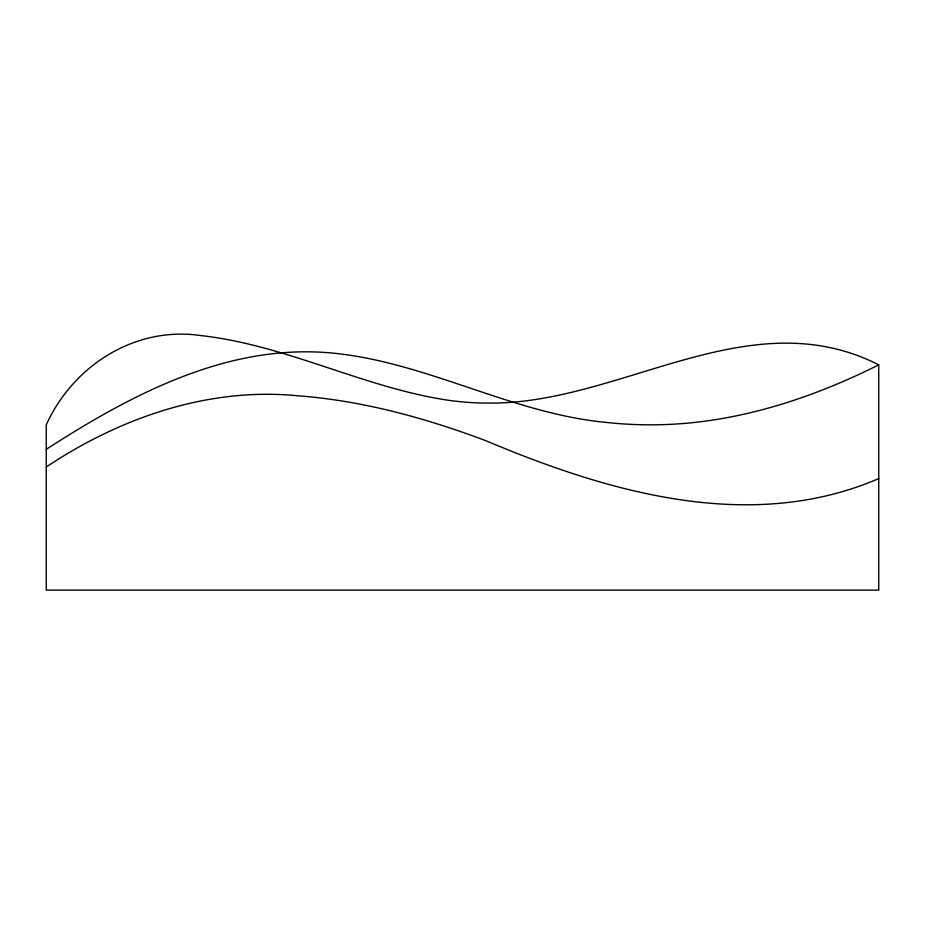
<?xml version="1.0" encoding="UTF-8"?>
<svg xmlns="http://www.w3.org/2000/svg" width="925" height="925" viewBox="0 0 925 925"><rect width="100%" height="100%" fill="white"/><g stroke="black" fill="none" stroke-linecap="round" stroke-linejoin="round"><path stroke-width="1.39" d="M46.25 449.342C129.581 395.518 224.625 344.794 327.068 352.61C424.008 360.241 510.369 413.66 607.147 422.505A408.503 408.503 0 0 0 684.754 423.396M46.25 466.998C119.718 417.938 208.113 387.066 297.26 395.738C361.906 400.513 424.957 417.857 485.463 440.543C607.771 492.158 750.314 533.91 878.75 478.583M878.75 364.866C748.845 298.787 620.062 404.688 488.354 403.069A285.409 285.409 0 0 1 447.735 400.178C363.479 387.506 286.519 345.222 201.638 335.671C135.64 325.635 73.156 365.283 46.25 424.933L46.25 590.127L878.75 590.127L878.75 364.866C818.07 395.206 752.649 417.58 684.754 423.407"/></g></svg>
